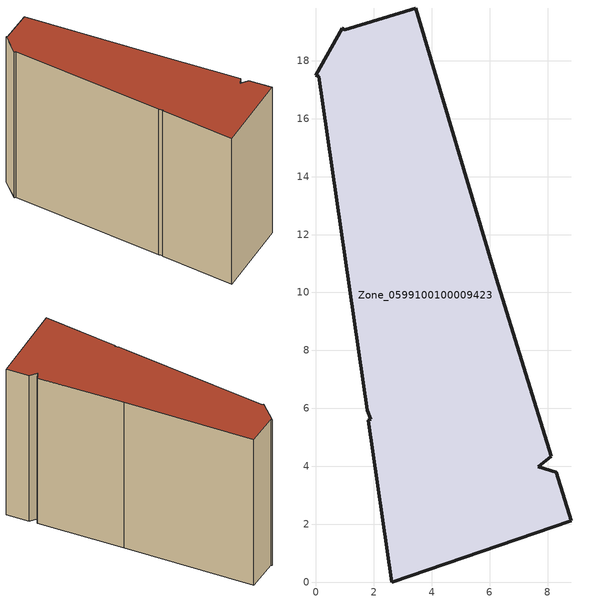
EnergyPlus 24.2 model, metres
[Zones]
Zone_0599100100009423
 floor ground (C_G): 7.68,3.98 8.29,3.79 8.81,2.11 2.62,0 1.81,5.59 1.89,5.62 1.77,5.92 0.09,17.46 0,17.51 0.9,19.13 0.99,19.08 3.44,19.82 6.23,10.49 8.12,4.35 z3.61
 wall outside (C_F): 0.99,19.08 0.9,19.13 0,17.51 0.09,17.46 1.77,5.92 1.89,5.62 1.81,5.59 2.62,0 8.81,2.11 8.29,3.79 7.68,3.98 8.12,4.35 6.23,10.49 3.44,19.82 0.99,19.08 z3.61:15.54
 roof outside (C_R): 8.12,4.35 6.23,10.49 3.44,19.82 0.99,19.08 0.9,19.13 0,17.51 0.09,17.46 1.77,5.92 1.89,5.62 1.81,5.59 2.62,0 8.81,2.11 8.29,3.79 7.68,3.98 z15.54
[BUILDING]
Pand.0599100100009423: North Axis=0; Terrain=City; Loads Convergence Tolerance Value=0.04; Temperature Convergence Tolerance Value=0.4; Solar Distribution=FullExterior; Maximum Number of Warmup Days=25; Minimum Number of Warmup Days=1
[Site:Location]
Rotterdam.The.Hague.AP_ZH_NLD Design_Conditions: Latitude=51.96; Longitude=4.45; Time Zone=1; Elevation=-4.5
[SITE:GROUNDTEMPERATURE:BUILDINGSURFACE]
18, 18, 18, 18, 18, 18, 18, 18, 18, 18, 18, 18
[MATERIAL] Thermal Absorptance=0.9; Solar Absorptance=0.7; Visible Absorptance=0.7
Name | Roughness | Thickness | Conductivity | Density | Specific Heat
G.TC.2015-2018 | MediumSmooth | 0.15 | 0.0428571 | 540 | 1210
F.TC.2015-2018 | Rough | 0.3 | 0.0666667 | 1920 | 840
R.TC.2015-2018 | MediumRough | 0.2 | 0.0333333 | 1500 | 1000
[CONSTRUCTION]
C_G: G.TC.2015-2018
C_F: F.TC.2015-2018
C_R: R.TC.2015-2018
[ZONE]
Zone_0599100100009423: Type=1; Multiplier=1; Ceiling Height=Autocalculate; Volume=Autocalculate; Floor Area=autocalculate; Part of Total Floor Area=Yes
[ZONEINFILTRATION:DESIGNFLOWRATE]
Infil_Zone_0599100100009423: Zone or ZoneList or Space or SpaceList=Zone_0599100100009423; Schedule=AlwaysOn; Design Flow Rate Calculation Method=Flow/Area; Flow Rate per Floor Area=0.0015; Constant Term Coefficient=1; Temperature Term Coefficient=0; Velocity Term Coefficient=0; Velocity Squared Term Coefficient=0
[HVACTEMPLATE:ZONE:IDEALLOADSAIRSYSTEM]
Zone_0599100100009423: Maximum Heating Supply Air Temperature=50; Minimum Cooling Supply Air Temperature=13; Maximum Heating Supply Air Humidity Ratio=0.0156; Minimum Cooling Supply Air Humidity Ratio=0.0077; Heating Limit=NoLimit; Cooling Limit=NoLimit; Dehumidification Control Type=ConstantSensibleHeatRatio; Cooling Sensible Heat Ratio=0.7; Dehumidification Setpoint=60; Humidification Control Type=None; Humidification Setpoint=30; Outdoor Air Method=None; Outdoor Air Flow Rate per Person=0.00944; Outdoor Air Flow Rate per Zone Floor Area=0; Outdoor Air Flow Rate per Zone=0; Demand Controlled Ventilation Type=None; Outdoor Air Economizer Type=NoEconomizer; Heat Recovery Type=None; Sensible Heat Recovery Effectiveness=0.7; Latent Heat Recovery Effectiveness=0.65
[ZONECONTROL:THERMOSTAT]
ThermostatControl_Zone_0599100100009423: Zone or ZoneList=Zone_0599100100009423; Control Type Schedule=DualSetpointControlType; Control 1=Thermostat_Zone_0599100100009423; Temperature Difference Between Cutout And Setpoint=0
[THERMOSTATSETPOINT:DUALSETPOINT]
Thermostat_Zone_0599100100009423: Heating Setpoint Temperature Schedule=HeatingSetpoint_Zone_0599100100009423; Cooling Setpoint Temperature Schedule=CoolingSetpoint_Zone_0599100100009423
[SCHEDULE:COMPACT]
HeatingSetpoint_Zone_0599100100009423: Through: 12/31, For: AllDays, Until: 24:00, 21
CoolingSetpoint_Zone_0599100100009423: Through: 12/31, For: AllDays, Until: 24:00, 24
DualSetpointControlType: Through: 12/31, For: AllDays, Until: 24:00, 4
AlwaysOn: Through: 12/31, For: AllDays, Until: 24:00, 1
